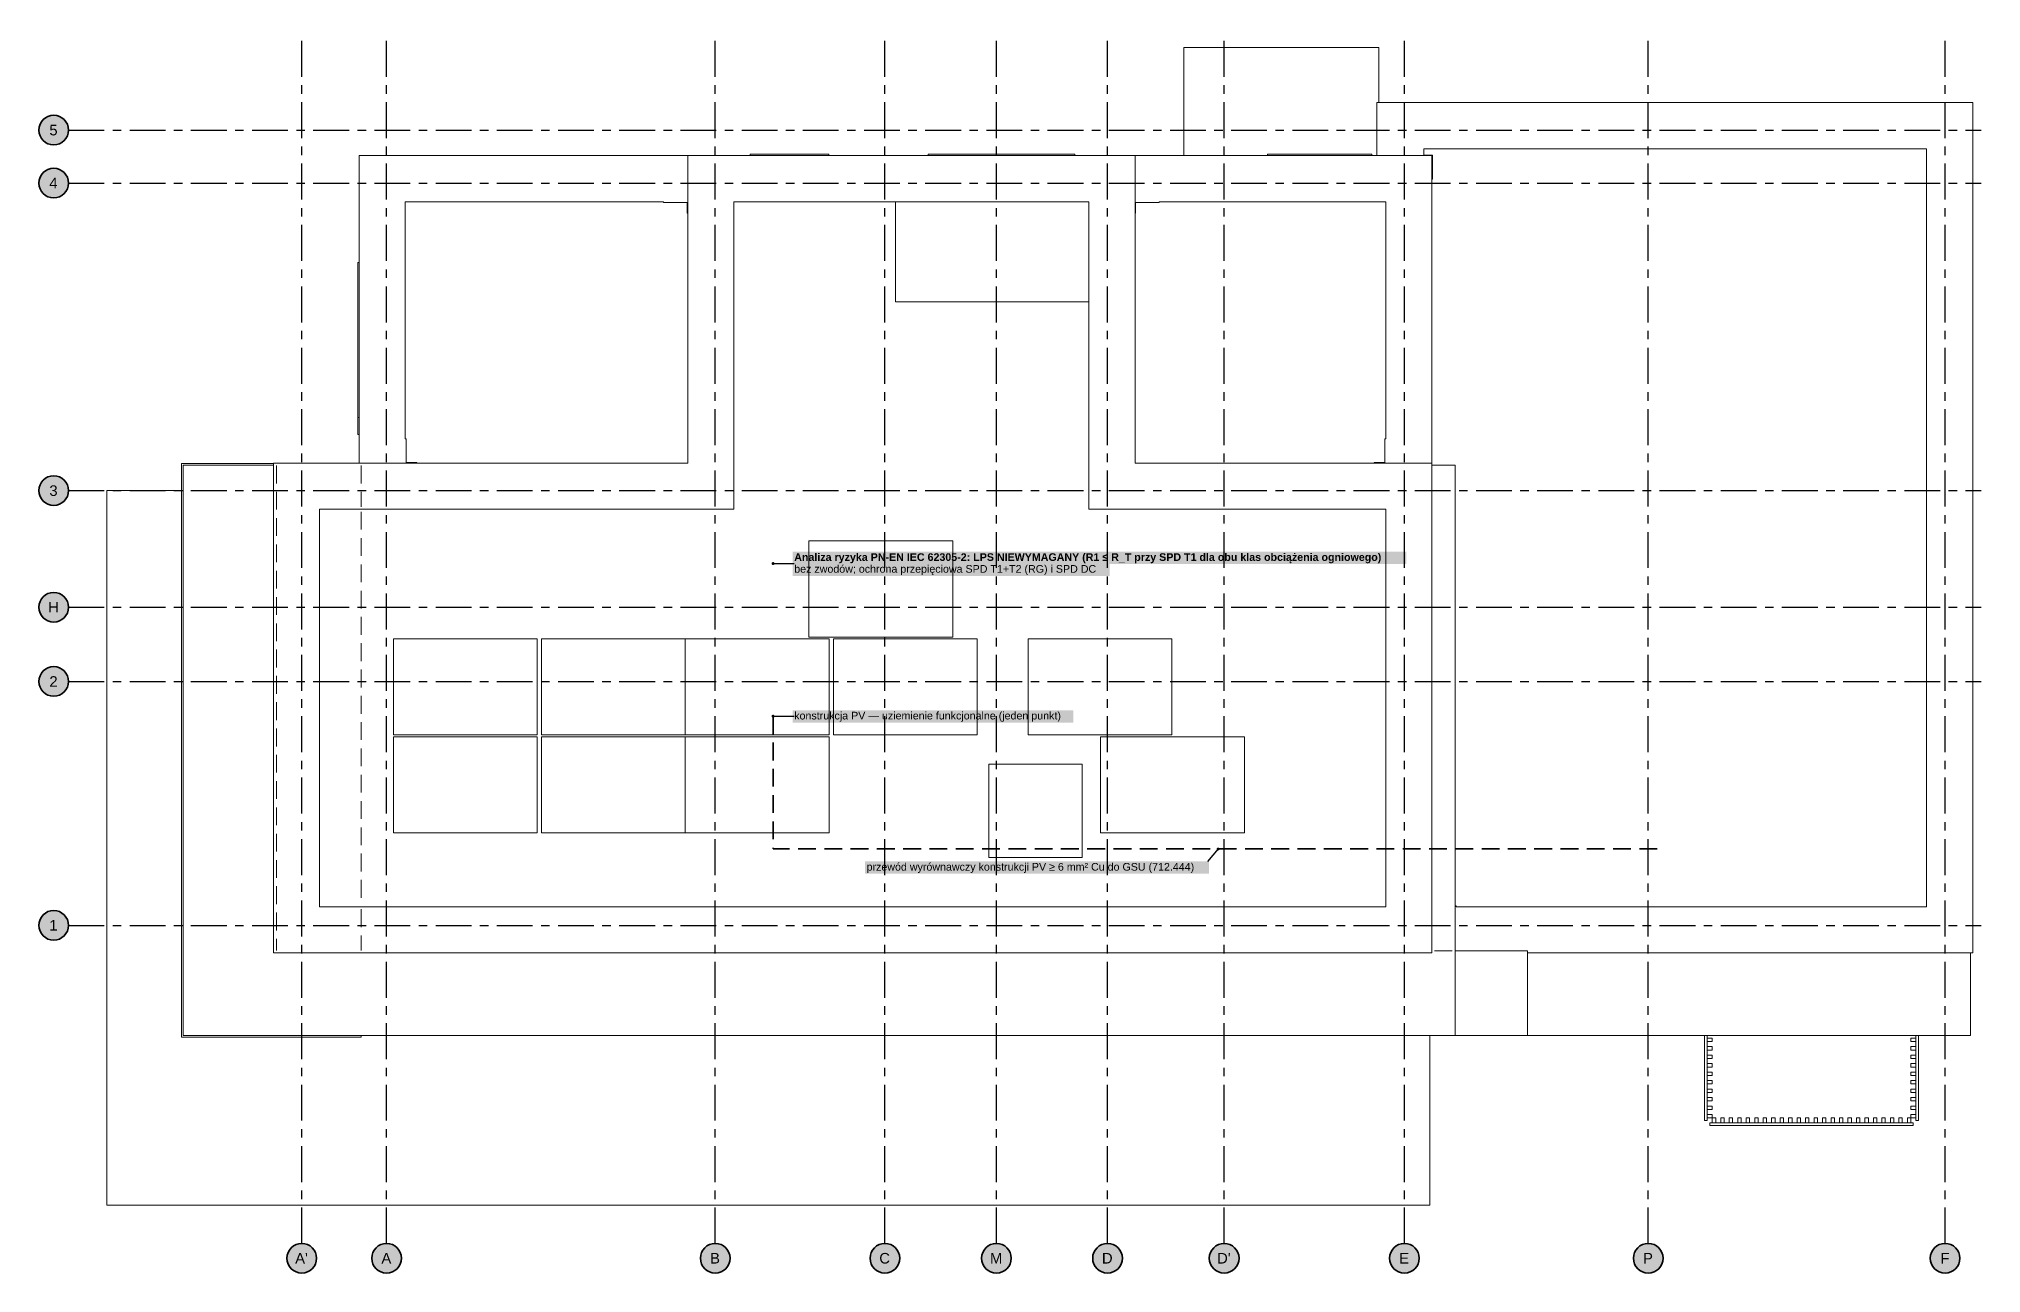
# Model space of a CAD drawing. Header units: metres. Extents: x -4.1 to 18.8, y -4.1 to 10.4.
import ezdxf

# ---------------------------------------------------------------- set-up
doc = ezdxf.new("R2010")
doc.units = ezdxf.units.M
doc.linetypes.add('KRESKOWA', pattern=[5.25, 4.2, -1.05])
doc.linetypes.add('PUNKTOWA', pattern=[10.5, 8.4, -1.05, 0, -1.05])
doc.layers.add('A-MASKA', color=7, linetype='Continuous', lineweight=18)
doc.layers.add('E-OPISY', color=2, linetype='Continuous', lineweight=25)
for name, color, linetype, lineweight, true_color in [('E-ODGROM', 3, 'Continuous', 35, 0x008a00), ('E-PV', 200, 'Continuous', 35, 0x5b2c83), ('I-OSIE', 8, 'PUNKTOWA', 18, 0x7a7a7a), ('I-PODKLAD', 8, 'Continuous', 18, 0x9a9a9a)]:
    doc.layers.add(name, color=color, linetype=linetype, lineweight=lineweight, true_color=true_color)
doc.styles.add('PL_ARIAL', font='arial.ttf')
doc.styles.add('PL_ARIAL_B', font='arialbd.ttf')

msp = doc.modelspace()

# ---------------------------------------------------------------- hatches: boundary and pattern name
at = {"layer": 'A-MASKA', "true_color": 0xffffff}
for points in [[(4.789, 4.259), (12.024, 4.259), (12.024, 4.404), (4.789, 4.404)], [(4.789, 4.12), (8.526, 4.12), (8.526, 4.264), (4.789, 4.264)], [(4.789, 2.389), (8.096, 2.389), (8.096, 2.534), (4.789, 2.534)], [(5.641, 0.608), (9.696, 0.608), (9.696, 0.753), (5.641, 0.753)]]:
    msp.add_hatch(color=7, dxfattribs=at).paths.add_polyline_path(points)
at = {"layer": 'E-OPISY', "true_color": 0x000000}
for points in [[(4.574, 4.265), (4.573, 4.269), (4.571, 4.274), (4.569, 4.277), (4.565, 4.28), (4.561, 4.282), (4.556, 4.282), (4.552, 4.282), (4.548, 4.28), (4.544, 4.277), (4.541, 4.274), (4.539, 4.269), (4.539, 4.265), (4.539, 4.26), (4.541, 4.256), (4.544, 4.252), (4.548, 4.25), (4.552, 4.248), (4.556, 4.247), (4.561, 4.248), (4.565, 4.25), (4.569, 4.252), (4.571, 4.256), (4.573, 4.26)], [(4.574, 2.465), (4.573, 2.469), (4.571, 2.474), (4.569, 2.477), (4.565, 2.48), (4.561, 2.482), (4.556, 2.482), (4.552, 2.482), (4.548, 2.48), (4.544, 2.477), (4.541, 2.474), (4.539, 2.469), (4.539, 2.465), (4.539, 2.46), (4.541, 2.456), (4.544, 2.452), (4.548, 2.45), (4.552, 2.448), (4.556, 2.447), (4.561, 2.448), (4.565, 2.45), (4.569, 2.452), (4.571, 2.456), (4.573, 2.46)], [(9.821, 0.9), (9.82, 0.905), (9.818, 0.909), (9.816, 0.912), (9.812, 0.915), (9.808, 0.917), (9.803, 0.917), (9.799, 0.917), (9.794, 0.915), (9.791, 0.912), (9.788, 0.909), (9.786, 0.905), (9.786, 0.9), (9.786, 0.895), (9.788, 0.891), (9.791, 0.888), (9.794, 0.885), (9.799, 0.883), (9.803, 0.883), (9.808, 0.883), (9.812, 0.885), (9.816, 0.888), (9.818, 0.891), (9.82, 0.895)]]:
    msp.add_hatch(color=7, dxfattribs=at).paths.add_polyline_path(points)
at = {"layer": 'I-OSIE', "true_color": 0xffffff}
for points in [[(-3.75, 9.375), (-3.751, 9.398), (-3.756, 9.42), (-3.763, 9.442), (-3.773, 9.463), (-3.786, 9.482), (-3.801, 9.499), (-3.818, 9.514), (-3.837, 9.527), (-3.858, 9.537), (-3.88, 9.544), (-3.902, 9.549), (-3.925, 9.55), (-3.948, 9.549), (-3.97, 9.544), (-3.992, 9.537), (-4.013, 9.527), (-4.032, 9.514), (-4.049, 9.499), (-4.064, 9.482), (-4.077, 9.463), (-4.087, 9.442), (-4.094, 9.42), (-4.099, 9.398), (-4.1, 9.375), (-4.099, 9.352), (-4.094, 9.33), (-4.087, 9.308), (-4.077, 9.287), (-4.064, 9.268), (-4.049, 9.251), (-4.032, 9.236), (-4.013, 9.223), (-3.992, 9.213), (-3.97, 9.206), (-3.948, 9.201), (-3.925, 9.2), (-3.902, 9.201), (-3.88, 9.206), (-3.858, 9.213), (-3.837, 9.223), (-3.818, 9.236), (-3.801, 9.251), (-3.786, 9.268), (-3.773, 9.287), (-3.763, 9.308), (-3.756, 9.33), (-3.751, 9.352)], [(-3.75, 8.75), (-3.751, 8.773), (-3.756, 8.795), (-3.763, 8.817), (-3.773, 8.838), (-3.786, 8.857), (-3.801, 8.874), (-3.818, 8.889), (-3.837, 8.902), (-3.858, 8.912), (-3.88, 8.919), (-3.902, 8.924), (-3.925, 8.925), (-3.948, 8.924), (-3.97, 8.919), (-3.992, 8.912), (-4.013, 8.902), (-4.032, 8.889), (-4.049, 8.874), (-4.064, 8.857), (-4.077, 8.838), (-4.087, 8.817), (-4.094, 8.795), (-4.099, 8.773), (-4.1, 8.75), (-4.099, 8.727), (-4.094, 8.705), (-4.087, 8.683), (-4.077, 8.662), (-4.064, 8.643), (-4.049, 8.626), (-4.032, 8.611), (-4.013, 8.598), (-3.992, 8.588), (-3.97, 8.581), (-3.948, 8.576), (-3.925, 8.575), (-3.902, 8.576), (-3.88, 8.581), (-3.858, 8.588), (-3.837, 8.598), (-3.818, 8.611), (-3.801, 8.626), (-3.786, 8.643), (-3.773, 8.662), (-3.763, 8.683), (-3.756, 8.705), (-3.751, 8.727)], [(-3.75, 5.125), (-3.751, 5.148), (-3.756, 5.17), (-3.763, 5.192), (-3.773, 5.213), (-3.786, 5.232), (-3.801, 5.249), (-3.818, 5.264), (-3.837, 5.277), (-3.858, 5.287), (-3.88, 5.294), (-3.902, 5.299), (-3.925, 5.3), (-3.948, 5.299), (-3.97, 5.294), (-3.992, 5.287), (-4.013, 5.277), (-4.032, 5.264), (-4.049, 5.249), (-4.064, 5.232), (-4.077, 5.213), (-4.087, 5.192), (-4.094, 5.17), (-4.099, 5.148), (-4.1, 5.125), (-4.099, 5.102), (-4.094, 5.08), (-4.087, 5.058), (-4.077, 5.037), (-4.064, 5.018), (-4.049, 5.001), (-4.032, 4.986), (-4.013, 4.973), (-3.992, 4.963), (-3.97, 4.956), (-3.948, 4.951), (-3.925, 4.95), (-3.902, 4.951), (-3.88, 4.956), (-3.858, 4.963), (-3.837, 4.973), (-3.818, 4.986), (-3.801, 5.001), (-3.786, 5.018), (-3.773, 5.037), (-3.763, 5.058), (-3.756, 5.08), (-3.751, 5.102)], [(-3.75, 3.75), (-3.751, 3.773), (-3.756, 3.795), (-3.763, 3.817), (-3.773, 3.837), (-3.786, 3.857), (-3.801, 3.874), (-3.818, 3.889), (-3.837, 3.902), (-3.858, 3.912), (-3.88, 3.919), (-3.902, 3.924), (-3.925, 3.925), (-3.948, 3.924), (-3.97, 3.919), (-3.992, 3.912), (-4.013, 3.902), (-4.032, 3.889), (-4.049, 3.874), (-4.064, 3.857), (-4.077, 3.837), (-4.087, 3.817), (-4.094, 3.795), (-4.099, 3.773), (-4.1, 3.75), (-4.099, 3.727), (-4.094, 3.705), (-4.087, 3.683), (-4.077, 3.663), (-4.064, 3.643), (-4.049, 3.626), (-4.032, 3.611), (-4.013, 3.598), (-3.992, 3.588), (-3.97, 3.581), (-3.948, 3.576), (-3.925, 3.575), (-3.902, 3.576), (-3.88, 3.581), (-3.858, 3.588), (-3.837, 3.598), (-3.818, 3.611), (-3.801, 3.626), (-3.786, 3.643), (-3.773, 3.663), (-3.763, 3.683), (-3.756, 3.705), (-3.751, 3.727)], [(-3.75, 2.875), (-3.751, 2.898), (-3.756, 2.92), (-3.763, 2.942), (-3.773, 2.962), (-3.786, 2.982), (-3.801, 2.999), (-3.818, 3.014), (-3.837, 3.027), (-3.858, 3.037), (-3.88, 3.044), (-3.902, 3.049), (-3.925, 3.05), (-3.948, 3.049), (-3.97, 3.044), (-3.992, 3.037), (-4.013, 3.027), (-4.032, 3.014), (-4.049, 2.999), (-4.064, 2.982), (-4.077, 2.962), (-4.087, 2.942), (-4.094, 2.92), (-4.099, 2.898), (-4.1, 2.875), (-4.099, 2.852), (-4.094, 2.83), (-4.087, 2.808), (-4.077, 2.788), (-4.064, 2.768), (-4.049, 2.751), (-4.032, 2.736), (-4.013, 2.723), (-3.992, 2.713), (-3.97, 2.706), (-3.948, 2.701), (-3.925, 2.7), (-3.902, 2.701), (-3.88, 2.706), (-3.858, 2.713), (-3.837, 2.723), (-3.818, 2.736), (-3.801, 2.751), (-3.786, 2.768), (-3.773, 2.788), (-3.763, 2.808), (-3.756, 2.83), (-3.751, 2.852)], [(-3.75, 0), (-3.751, 0.023), (-3.756, 0.045), (-3.763, 0.067), (-3.773, 0.087), (-3.786, 0.107), (-3.801, 0.124), (-3.818, 0.139), (-3.837, 0.152), (-3.858, 0.162), (-3.88, 0.169), (-3.902, 0.174), (-3.925, 0.175), (-3.948, 0.174), (-3.97, 0.169), (-3.992, 0.162), (-4.013, 0.152), (-4.032, 0.139), (-4.049, 0.124), (-4.064, 0.107), (-4.077, 0.087), (-4.087, 0.067), (-4.094, 0.045), (-4.099, 0.023), (-4.1, 0), (-4.099, -0.023), (-4.094, -0.045), (-4.087, -0.067), (-4.077, -0.088), (-4.064, -0.107), (-4.049, -0.124), (-4.032, -0.139), (-4.013, -0.152), (-3.992, -0.162), (-3.97, -0.169), (-3.948, -0.174), (-3.925, -0.175), (-3.902, -0.174), (-3.88, -0.169), (-3.858, -0.162), (-3.837, -0.152), (-3.818, -0.139), (-3.801, -0.124), (-3.786, -0.107), (-3.773, -0.088), (-3.763, -0.067), (-3.756, -0.045), (-3.751, -0.023)], [(-0.825, -3.925), (-0.826, -3.902), (-0.831, -3.88), (-0.838, -3.858), (-0.848, -3.837), (-0.861, -3.818), (-0.876, -3.801), (-0.893, -3.786), (-0.913, -3.773), (-0.933, -3.763), (-0.955, -3.756), (-0.977, -3.751), (-1, -3.75), (-1.023, -3.751), (-1.045, -3.756), (-1.067, -3.763), (-1.088, -3.773), (-1.107, -3.786), (-1.124, -3.801), (-1.139, -3.818), (-1.152, -3.837), (-1.162, -3.858), (-1.169, -3.88), (-1.174, -3.902), (-1.175, -3.925), (-1.174, -3.948), (-1.169, -3.97), (-1.162, -3.992), (-1.152, -4.013), (-1.139, -4.032), (-1.124, -4.049), (-1.107, -4.064), (-1.088, -4.077), (-1.067, -4.087), (-1.045, -4.094), (-1.023, -4.099), (-1, -4.1), (-0.977, -4.099), (-0.955, -4.094), (-0.933, -4.087), (-0.913, -4.077), (-0.893, -4.064), (-0.876, -4.049), (-0.861, -4.032), (-0.848, -4.013), (-0.838, -3.992), (-0.831, -3.97), (-0.826, -3.948)], [(0.175, -3.925), (0.174, -3.902), (0.169, -3.88), (0.162, -3.858), (0.152, -3.837), (0.139, -3.818), (0.124, -3.801), (0.107, -3.786), (0.087, -3.773), (0.067, -3.763), (0.045, -3.756), (0.023, -3.751), (0, -3.75), (-0.023, -3.751), (-0.045, -3.756), (-0.067, -3.763), (-0.088, -3.773), (-0.107, -3.786), (-0.124, -3.801), (-0.139, -3.818), (-0.152, -3.837), (-0.162, -3.858), (-0.169, -3.88), (-0.174, -3.902), (-0.175, -3.925), (-0.174, -3.948), (-0.169, -3.97), (-0.162, -3.992), (-0.152, -4.013), (-0.139, -4.032), (-0.124, -4.049), (-0.107, -4.064), (-0.088, -4.077), (-0.067, -4.087), (-0.045, -4.094), (-0.023, -4.099), (0, -4.1), (0.023, -4.099), (0.045, -4.094), (0.067, -4.087), (0.087, -4.077), (0.107, -4.064), (0.124, -4.049), (0.139, -4.032), (0.152, -4.013), (0.162, -3.992), (0.169, -3.97), (0.174, -3.948)], [(4.05, -3.925), (4.049, -3.902), (4.044, -3.88), (4.037, -3.858), (4.027, -3.837), (4.014, -3.818), (3.999, -3.801), (3.982, -3.786), (3.962, -3.773), (3.942, -3.763), (3.92, -3.756), (3.898, -3.751), (3.875, -3.75), (3.852, -3.751), (3.83, -3.756), (3.808, -3.763), (3.788, -3.773), (3.768, -3.786), (3.751, -3.801), (3.736, -3.818), (3.723, -3.837), (3.713, -3.858), (3.706, -3.88), (3.701, -3.902), (3.7, -3.925), (3.701, -3.948), (3.706, -3.97), (3.713, -3.992), (3.723, -4.013), (3.736, -4.032), (3.751, -4.049), (3.768, -4.064), (3.788, -4.077), (3.808, -4.087), (3.83, -4.094), (3.852, -4.099), (3.875, -4.1), (3.898, -4.099), (3.92, -4.094), (3.942, -4.087), (3.962, -4.077), (3.982, -4.064), (3.999, -4.049), (4.014, -4.032), (4.027, -4.013), (4.037, -3.992), (4.044, -3.97), (4.049, -3.948)], [(6.05, -3.925), (6.049, -3.902), (6.044, -3.88), (6.037, -3.858), (6.027, -3.837), (6.014, -3.818), (5.999, -3.801), (5.982, -3.786), (5.962, -3.773), (5.942, -3.763), (5.92, -3.756), (5.898, -3.751), (5.875, -3.75), (5.852, -3.751), (5.83, -3.756), (5.808, -3.763), (5.787, -3.773), (5.768, -3.786), (5.751, -3.801), (5.736, -3.818), (5.723, -3.837), (5.713, -3.858), (5.706, -3.88), (5.701, -3.902), (5.7, -3.925), (5.701, -3.948), (5.706, -3.97), (5.713, -3.992), (5.723, -4.013), (5.736, -4.032), (5.751, -4.049), (5.768, -4.064), (5.787, -4.077), (5.808, -4.087), (5.83, -4.094), (5.852, -4.099), (5.875, -4.1), (5.898, -4.099), (5.92, -4.094), (5.942, -4.087), (5.962, -4.077), (5.982, -4.064), (5.999, -4.049), (6.014, -4.032), (6.027, -4.013), (6.037, -3.992), (6.044, -3.97), (6.049, -3.948)], [(7.365, -3.925), (7.364, -3.902), (7.359, -3.88), (7.352, -3.858), (7.342, -3.837), (7.329, -3.818), (7.314, -3.801), (7.297, -3.786), (7.277, -3.773), (7.257, -3.763), (7.235, -3.756), (7.213, -3.751), (7.19, -3.75), (7.167, -3.751), (7.145, -3.756), (7.123, -3.763), (7.103, -3.773), (7.083, -3.786), (7.066, -3.801), (7.051, -3.818), (7.038, -3.837), (7.028, -3.858), (7.021, -3.88), (7.016, -3.902), (7.015, -3.925), (7.016, -3.948), (7.021, -3.97), (7.028, -3.992), (7.038, -4.013), (7.051, -4.032), (7.066, -4.049), (7.083, -4.064), (7.103, -4.077), (7.123, -4.087), (7.145, -4.094), (7.167, -4.099), (7.19, -4.1), (7.213, -4.099), (7.235, -4.094), (7.257, -4.087), (7.277, -4.077), (7.297, -4.064), (7.314, -4.049), (7.329, -4.032), (7.342, -4.013), (7.352, -3.992), (7.359, -3.97), (7.364, -3.948)], [(8.675, -3.925), (8.674, -3.902), (8.669, -3.88), (8.662, -3.858), (8.652, -3.837), (8.639, -3.818), (8.624, -3.801), (8.607, -3.786), (8.588, -3.773), (8.567, -3.763), (8.545, -3.756), (8.523, -3.751), (8.5, -3.75), (8.477, -3.751), (8.455, -3.756), (8.433, -3.763), (8.412, -3.773), (8.393, -3.786), (8.376, -3.801), (8.361, -3.818), (8.348, -3.837), (8.338, -3.858), (8.331, -3.88), (8.326, -3.902), (8.325, -3.925), (8.326, -3.948), (8.331, -3.97), (8.338, -3.992), (8.348, -4.013), (8.361, -4.032), (8.376, -4.049), (8.393, -4.064), (8.412, -4.077), (8.433, -4.087), (8.455, -4.094), (8.477, -4.099), (8.5, -4.1), (8.523, -4.099), (8.545, -4.094), (8.567, -4.087), (8.588, -4.077), (8.607, -4.064), (8.624, -4.049), (8.639, -4.032), (8.652, -4.013), (8.662, -3.992), (8.669, -3.97), (8.674, -3.948)], [(10.05, -3.925), (10.049, -3.902), (10.044, -3.88), (10.037, -3.858), (10.027, -3.837), (10.014, -3.818), (9.999, -3.801), (9.982, -3.786), (9.963, -3.773), (9.942, -3.763), (9.92, -3.756), (9.898, -3.751), (9.875, -3.75), (9.852, -3.751), (9.83, -3.756), (9.808, -3.763), (9.787, -3.773), (9.768, -3.786), (9.751, -3.801), (9.736, -3.818), (9.723, -3.837), (9.713, -3.858), (9.706, -3.88), (9.701, -3.902), (9.7, -3.925), (9.701, -3.948), (9.706, -3.97), (9.713, -3.992), (9.723, -4.013), (9.736, -4.032), (9.751, -4.049), (9.768, -4.064), (9.787, -4.077), (9.808, -4.087), (9.83, -4.094), (9.852, -4.099), (9.875, -4.1), (9.898, -4.099), (9.92, -4.094), (9.942, -4.087), (9.963, -4.077), (9.982, -4.064), (9.999, -4.049), (10.014, -4.032), (10.027, -4.013), (10.037, -3.992), (10.044, -3.97), (10.049, -3.948)], [(12.175, -3.925), (12.174, -3.902), (12.169, -3.88), (12.162, -3.858), (12.152, -3.837), (12.139, -3.818), (12.124, -3.801), (12.107, -3.786), (12.088, -3.773), (12.067, -3.763), (12.045, -3.756), (12.023, -3.751), (12, -3.75), (11.977, -3.751), (11.955, -3.756), (11.933, -3.763), (11.912, -3.773), (11.893, -3.786), (11.876, -3.801), (11.861, -3.818), (11.848, -3.837), (11.838, -3.858), (11.831, -3.88), (11.826, -3.902), (11.825, -3.925), (11.826, -3.948), (11.831, -3.97), (11.838, -3.992), (11.848, -4.013), (11.861, -4.032), (11.876, -4.049), (11.893, -4.064), (11.912, -4.077), (11.933, -4.087), (11.955, -4.094), (11.977, -4.099), (12, -4.1), (12.023, -4.099), (12.045, -4.094), (12.067, -4.087), (12.088, -4.077), (12.107, -4.064), (12.124, -4.049), (12.139, -4.032), (12.152, -4.013), (12.162, -3.992), (12.169, -3.97), (12.174, -3.948)], [(15.05, -3.925), (15.049, -3.902), (15.044, -3.88), (15.037, -3.858), (15.027, -3.837), (15.014, -3.818), (14.999, -3.801), (14.982, -3.786), (14.963, -3.773), (14.942, -3.763), (14.92, -3.756), (14.898, -3.751), (14.875, -3.75), (14.852, -3.751), (14.83, -3.756), (14.808, -3.763), (14.787, -3.773), (14.768, -3.786), (14.751, -3.801), (14.736, -3.818), (14.723, -3.837), (14.713, -3.858), (14.706, -3.88), (14.701, -3.902), (14.7, -3.925), (14.701, -3.948), (14.706, -3.97), (14.713, -3.992), (14.723, -4.013), (14.736, -4.032), (14.751, -4.049), (14.768, -4.064), (14.787, -4.077), (14.808, -4.087), (14.83, -4.094), (14.852, -4.099), (14.875, -4.1), (14.898, -4.099), (14.92, -4.094), (14.942, -4.087), (14.963, -4.077), (14.982, -4.064), (14.999, -4.049), (15.014, -4.032), (15.027, -4.013), (15.037, -3.992), (15.044, -3.97), (15.049, -3.948)], [(18.55, -3.925), (18.549, -3.902), (18.544, -3.88), (18.537, -3.858), (18.527, -3.837), (18.514, -3.818), (18.499, -3.801), (18.482, -3.786), (18.462, -3.773), (18.442, -3.763), (18.42, -3.756), (18.398, -3.751), (18.375, -3.75), (18.352, -3.751), (18.33, -3.756), (18.308, -3.763), (18.288, -3.773), (18.268, -3.786), (18.251, -3.801), (18.236, -3.818), (18.223, -3.837), (18.213, -3.858), (18.206, -3.88), (18.201, -3.902), (18.2, -3.925), (18.201, -3.948), (18.206, -3.97), (18.213, -3.992), (18.223, -4.013), (18.236, -4.032), (18.251, -4.049), (18.268, -4.064), (18.288, -4.077), (18.308, -4.087), (18.33, -4.094), (18.352, -4.099), (18.375, -4.1), (18.398, -4.099), (18.42, -4.094), (18.442, -4.087), (18.462, -4.077), (18.482, -4.064), (18.499, -4.049), (18.514, -4.032), (18.527, -4.013), (18.537, -3.992), (18.544, -3.97), (18.549, -3.948)]]:
    msp.add_hatch(color=7, dxfattribs=at).paths.add_polyline_path(points)

# ---------------------------------------------------------------- linework, layer by layer
at = {"layer": 'E-ODGROM', "linetype": 'KRESKOWA', "lineweight": 35, "ltscale": 0.05, "flags": 128}
msp.add_lwpolyline([(4.556, 2.465), (4.556, 0.9), (15.05, 0.9)], dxfattribs=at)
at = {"layer": 'E-OPISY', "lineweight": 25, "ltscale": 0.05}
for points in [[(4.556, 4.265), (4.806, 4.265)], [(4.556, 2.465), (4.806, 2.465)], [(9.803, 0.9), (9.678, 0.753)]]:
    msp.add_lwpolyline(points, dxfattribs=at)
at = {"layer": 'E-PV', "linetype": 'Continuous', "lineweight": 18, "ltscale": 0.05, "true_color": 0x9a86b5, "flags": 128}
for points in [[(6.676, 3.398), (6.676, 4.532), (4.98, 4.532), (4.98, 3.398)], [(1.776, 2.244), (1.776, 3.378), (0.08, 3.378), (0.08, 2.244)], [(3.522, 2.244), (3.522, 3.378), (1.826, 3.378), (1.826, 2.244)], [(5.218, 2.244), (5.218, 3.378), (3.522, 3.378), (3.522, 2.244)], [(6.963, 2.244), (6.963, 3.378), (5.268, 3.378), (5.268, 2.244)], [(9.259, 2.244), (9.259, 3.378), (7.563, 3.378), (7.563, 2.244)], [(1.776, 1.09), (1.776, 2.224), (0.08, 2.224), (0.08, 1.09)], [(3.522, 1.09), (3.522, 2.224), (1.826, 2.224), (1.826, 1.09)], [(5.218, 1.09), (5.218, 2.224), (3.522, 2.224), (3.522, 1.09)], [(10.113, 1.09), (10.113, 2.224), (8.418, 2.224), (8.418, 1.09)]]:
    msp.add_lwpolyline(points, close=True, dxfattribs=at)
at = {"layer": 'I-OSIE', "linetype": 'PUNKTOWA', "lineweight": 25, "ltscale": 0.050462, "flags": 128}
for points in [[(-1, -3.75), (-1, 10.45)], [(0, -3.75), (0, 10.45)], [(3.875, -3.75), (3.875, 10.45)], [(5.875, -3.75), (5.875, 10.45)], [(7.19, -3.75), (7.19, 10.45)], [(8.5, -3.75), (8.5, 10.45)], [(9.875, -3.75), (9.875, 10.45)], [(12, -3.75), (12, 10.45)], [(14.875, -3.75), (14.875, 10.45)], [(18.375, -3.75), (18.375, 10.45)]]:
    msp.add_lwpolyline(points, dxfattribs=at)
at = {"layer": 'I-OSIE', "linetype": 'PUNKTOWA', "lineweight": 25, "ltscale": 0.050178, "flags": 128}
for points in [[(-3.75, 9.375), (18.8, 9.375)], [(-3.75, 8.75), (18.8, 8.75)], [(-3.75, 5.125), (18.8, 5.125)], [(-3.75, 3.75), (18.8, 3.75)], [(-3.75, 2.875), (18.8, 2.875)], [(-3.75, 0), (18.8, 0)]]:
    msp.add_lwpolyline(points, dxfattribs=at)
at = {"layer": 'I-OSIE', "linetype": 'Continuous', "lineweight": 35, "ltscale": 0.05}
for centre in [(-3.925, 9.375), (-3.925, 8.75), (-3.925, 5.125), (-3.925, 3.75), (-3.925, 2.875), (-3.925, 0), (-1, -3.925), (0, -3.925), (3.875, -3.925), (5.875, -3.925), (7.19, -3.925), (8.5, -3.925), (9.875, -3.925), (12, -3.925), (14.875, -3.925), (18.375, -3.925)]:
    msp.add_circle(centre, 0.175, dxfattribs=at)
at = {"layer": 'I-PODKLAD', "lineweight": 18, "ltscale": 0.05, "true_color": 0x777777}
for points in [[(9.4, 9.075), (9.4, 10.35), (11.7, 10.35), (11.7, 9.7)], [(11.675, 9.075), (11.675, 9.7), (18.7, 9.7), (18.7, -0.325), (13.45, -0.325)], [(8.825, 5.45), (12.325, 5.45), (12.325, -0.325), (-1.335, -0.325), (-1.335, 5.45), (3.55, 5.45), (3.55, 9.075), (8.825, 9.075), (8.825, 5.45)], [(-0.325, 5.45), (-0.325, 9.075), (3.55, 9.075)], [(4.285, 9.075), (4.285, 9.09), (5.215, 9.09), (5.215, 9.075)], [(6.385, 9.075), (6.385, 9.09), (8.115, 9.09), (8.115, 9.075)], [(8.825, 9.075), (12.325, 9.075), (12.325, 5.45)], [(10.385, 9.075), (10.385, 9.09), (11.615, 9.09), (11.615, 9.075)], [(12.601, 0.23), (12.61, 0.23), (12.61, 0.22), (18.155, 0.22), (18.155, 9.155), (12.23, 9.155), (12.23, 9.08), (12.33, 9.08), (12.33, 8.795), (12.325, 8.795)], [(4.095, 4.905), (-0.79, 4.905), (-0.79, 0.22), (11.78, 0.22), (11.78, 4.905), (8.28, 4.905), (8.28, 8.53), (4.095, 8.53), (4.095, 4.905)], [(3.55, 8.395), (3.545, 8.395), (3.545, 8.52), (3.265, 8.52), (3.265, 8.53), (0.22, 8.53), (0.22, 5.735), (0.23, 5.735), (0.23, 5.455), (0.355, 5.455), (0.355, 5.45)], [(8.28, 7.35), (6, 7.35), (6, 8.53)], [(11.645, 5.45), (11.645, 5.455), (11.77, 5.455), (11.77, 5.735), (11.78, 5.735), (11.78, 8.53), (9.11, 8.53), (9.11, 8.52), (8.83, 8.52), (8.83, 8.395), (8.825, 8.395)], [(-0.326, 5.985), (-0.34, 5.985), (-0.34, 7.815), (-0.326, 7.815)], [(-0.326, 5.785), (-0.34, 5.785), (-0.34, 5.984)], [(-0.3, -1.3), (-0.3, -1.32), (-2.42, -1.32), (-2.42, 5.445), (-1.335, 5.445)], [(12.325, 5.425), (12.6, 5.425), (12.6, -1.3), (-2.4, -1.3), (-2.4, 5.425), (-1.335, 5.425)], [(12.3, -1.3), (12.3, -3.3), (-3.3, -3.3), (-3.3, 5.125), (-2.421, 5.125)], [(7.1, 0.8), (7.1, 1.9), (8.2, 1.9), (8.2, 0.8), (7.1, 0.8)], [(12.601, -0.3), (13.45, -0.3), (13.45, -1.3), (12.601, -1.3)], [(18.675, -0.326), (18.675, -1.3), (13.45, -1.3)], [(15.57, -2.271), (15.57, -2.3), (15.54, -2.3), (15.54, -1.3)], [(15.57, -1.3), (15.57, -1.329)], [(15.63, -1.37), (15.57, -1.37), (15.57, -1.33), (15.63, -1.33), (15.63, -1.37)], [(15.57, -1.371), (15.57, -1.429)], [(17.97, -1.37), (17.97, -1.33), (18.03, -1.33), (18.03, -1.37), (17.97, -1.37)], [(18.06, -1.3), (18.06, -2.3), (18.03, -2.3), (18.03, -2.271)], [(18.03, -1.329), (18.03, -1.3)], [(18.03, -1.429), (18.03, -1.371)], [(15.63, -1.47), (15.57, -1.47), (15.57, -1.43), (15.63, -1.43), (15.63, -1.47)], [(15.57, -1.47), (15.57, -1.53)], [(15.63, -1.57), (15.57, -1.57), (15.57, -1.53), (15.63, -1.53), (15.63, -1.57)], [(15.57, -1.571), (15.57, -1.629)], [(17.97, -1.43), (18.03, -1.43), (18.03, -1.47), (17.97, -1.47), (17.97, -1.43)], [(17.97, -1.53), (18.03, -1.53), (18.03, -1.57), (17.97, -1.57), (17.97, -1.53)], [(18.03, -1.53), (18.03, -1.47)], [(18.03, -1.629), (18.03, -1.571)], [(15.63, -1.67), (15.57, -1.67), (15.57, -1.63), (15.63, -1.63), (15.63, -1.67)], [(15.57, -1.671), (15.57, -1.73)], [(15.63, -1.77), (15.57, -1.77), (15.57, -1.73), (15.63, -1.73), (15.63, -1.77)], [(15.57, -1.77), (15.57, -1.829)], [(15.63, -1.83), (15.63, -1.87), (15.57, -1.87), (15.57, -1.83), (15.63, -1.83)], [(17.97, -1.63), (18.03, -1.63), (18.03, -1.67), (17.97, -1.67), (17.97, -1.63)], [(17.97, -1.73), (18.03, -1.73), (18.03, -1.77), (17.97, -1.77), (17.97, -1.73)], [(17.97, -1.83), (18.03, -1.83), (18.03, -1.87), (17.97, -1.87), (17.97, -1.83)], [(18.03, -1.73), (18.03, -1.671)], [(18.03, -1.829), (18.03, -1.77)], [(15.57, -1.871), (15.57, -1.929)], [(15.63, -1.97), (15.57, -1.97), (15.57, -1.93), (15.63, -1.93), (15.63, -1.97)], [(15.57, -1.97), (15.57, -2.03)], [(15.63, -2.07), (15.57, -2.07), (15.57, -2.03), (15.63, -2.03), (15.63, -2.07)], [(17.97, -1.93), (18.03, -1.93), (18.03, -1.97), (17.97, -1.97), (17.97, -1.93)], [(17.97, -2.07), (17.97, -2.03), (18.03, -2.03), (18.03, -2.07), (17.97, -2.07)], [(18.03, -1.929), (18.03, -1.871)], [(18.03, -2.03), (18.03, -1.97)], [(15.57, -2.071), (15.57, -2.13)], [(15.63, -2.17), (15.57, -2.17), (15.57, -2.13), (15.63, -2.13), (15.63, -2.17)], [(15.57, -2.171), (15.57, -2.229)], [(15.63, -2.27), (15.57, -2.27), (15.57, -2.23), (15.63, -2.23), (15.63, -2.27)], [(15.63, -2.27), (15.67, -2.27), (15.67, -2.33), (15.63, -2.33), (15.63, -2.27)], [(15.77, -2.27), (15.77, -2.33), (15.73, -2.33), (15.73, -2.27), (15.77, -2.27)], [(15.83, -2.27), (15.87, -2.27), (15.87, -2.33), (15.83, -2.33), (15.83, -2.27)], [(15.97, -2.27), (15.97, -2.33), (15.93, -2.33), (15.93, -2.27), (15.97, -2.27)], [(16.07, -2.27), (16.07, -2.33), (16.03, -2.33), (16.03, -2.27), (16.07, -2.27)], [(16.17, -2.27), (16.17, -2.33), (16.13, -2.33), (16.13, -2.27), (16.17, -2.27)], [(16.23, -2.27), (16.27, -2.27), (16.27, -2.33), (16.23, -2.33), (16.23, -2.27)], [(16.37, -2.27), (16.37, -2.33), (16.33, -2.33), (16.33, -2.27), (16.37, -2.27)], [(16.47, -2.27), (16.47, -2.33), (16.43, -2.33), (16.43, -2.27), (16.47, -2.27)], [(16.57, -2.27), (16.57, -2.33), (16.53, -2.33), (16.53, -2.27), (16.57, -2.27)], [(16.67, -2.27), (16.67, -2.33), (16.63, -2.33), (16.63, -2.27), (16.67, -2.27)], [(16.77, -2.27), (16.77, -2.33), (16.73, -2.33), (16.73, -2.27), (16.77, -2.27)], [(16.87, -2.27), (16.87, -2.33), (16.83, -2.33), (16.83, -2.27), (16.87, -2.27)], [(16.93, -2.27), (16.97, -2.27), (16.97, -2.33), (16.93, -2.33), (16.93, -2.27)], [(17.07, -2.27), (17.07, -2.33), (17.03, -2.33), (17.03, -2.27), (17.07, -2.27)], [(17.17, -2.27), (17.17, -2.33), (17.13, -2.33), (17.13, -2.27), (17.17, -2.27)], [(17.27, -2.27), (17.27, -2.33), (17.23, -2.33), (17.23, -2.27), (17.27, -2.27)], [(17.37, -2.27), (17.37, -2.33), (17.33, -2.33), (17.33, -2.27), (17.37, -2.27)], [(17.47, -2.27), (17.47, -2.33), (17.43, -2.33), (17.43, -2.27), (17.47, -2.27)], [(17.57, -2.27), (17.57, -2.33), (17.53, -2.33), (17.53, -2.27), (17.57, -2.27)], [(17.63, -2.27), (17.67, -2.27), (17.67, -2.33), (17.63, -2.33), (17.63, -2.27)], [(17.77, -2.27), (17.77, -2.33), (17.73, -2.33), (17.73, -2.27), (17.77, -2.27)], [(17.87, -2.27), (17.87, -2.33), (17.83, -2.33), (17.83, -2.27), (17.87, -2.27)], [(17.97, -2.27), (17.97, -2.33), (17.93, -2.33), (17.93, -2.27), (17.97, -2.27)], [(17.97, -2.13), (18.03, -2.13), (18.03, -2.17), (17.97, -2.17), (17.97, -2.13)], [(17.97, -2.27), (17.97, -2.23), (18.03, -2.23), (18.03, -2.27), (17.97, -2.27)], [(18.03, -2.13), (18.03, -2.071)], [(18.03, -2.229), (18.03, -2.171)], [(17.971, -2.33), (18, -2.33), (18, -2.36), (15.6, -2.36), (15.6, -2.33), (15.63, -2.33)], [(15.671, -2.33), (15.729, -2.33)], [(15.771, -2.33), (15.829, -2.33)], [(15.87, -2.33), (15.93, -2.33)], [(15.97, -2.33), (16.029, -2.33)], [(16.07, -2.33), (16.13, -2.33)], [(16.171, -2.33), (16.23, -2.33)], [(16.27, -2.33), (16.329, -2.33)], [(16.37, -2.33), (16.43, -2.33)], [(16.471, -2.33), (16.529, -2.33)], [(16.57, -2.33), (16.63, -2.33)], [(16.671, -2.33), (16.73, -2.33)], [(16.77, -2.33), (16.829, -2.33)], [(16.87, -2.33), (16.93, -2.33)], [(16.971, -2.33), (17.029, -2.33)], [(17.07, -2.33), (17.13, -2.33)], [(17.171, -2.33), (17.23, -2.33)], [(17.27, -2.33), (17.329, -2.33)], [(17.37, -2.33), (17.43, -2.33)], [(17.471, -2.33), (17.529, -2.33)], [(17.57, -2.33), (17.63, -2.33)], [(17.671, -2.33), (17.73, -2.33)], [(17.77, -2.33), (17.829, -2.33)], [(17.87, -2.33), (17.93, -2.33)]]:
    msp.add_lwpolyline(points, dxfattribs=at)
at = {"layer": 'I-PODKLAD', "linetype": 'KRESKOWA', "lineweight": 18, "ltscale": 0.05, "true_color": 0x777777, "flags": 128}
for points in [[(-1.3, 5.42), (-1.3, -0.295)], [(-0.3, 5.42), (-0.3, 4.935)], [(-0.3, 4.875), (-0.3, 0.25)], [(-0.3, 0.19), (-0.3, -0.295)], [(12.355, -0.3), (12.57, -0.3)]]:
    msp.add_lwpolyline(points, dxfattribs=at)

# ---------------------------------------------------------------- texts
at = {"layer": 'E-OPISY'}
for s, style, p in [('Analiza ryzyka PN-EN IEC 62305-2: LPS NIEWYMAGANY (R1 ≤ R_T przy SPD T1 dla obu klas obciążenia ogniowego)', 'PL_ARIAL_B', (4.806, 4.296)), ('bez zwodów; ochrona przepięciowa SPD T1+T2 (RG) i SPD DC', 'PL_ARIAL', (4.806, 4.157)), ('konstrukcja PV — uziemienie funkcjonalne (jeden punkt)', 'PL_ARIAL', (4.806, 2.427)), ('przewód wyrównawczy konstrukcji PV ≥ 6 mm² Cu do GSU (712.444)', 'PL_ARIAL', (5.659, 0.645))]:
    msp.add_text(s, height=0.09, dxfattribs=dict(at, style=style)).set_placement(p)
at = {"layer": 'I-OSIE', "style": 'PL_ARIAL'}
for s, p in [('5', (-3.976, 9.312)), ('4', (-3.976, 8.688)), ('3', (-3.976, 5.062)), ('H', (-3.991, 3.688)), ('2', (-3.976, 2.812)), ('1', (-3.976, -0.062)), ("A'", (-1.078, -3.987)), ('A', (-0.061, -3.987)), ('B', (3.814, -3.987)), ('C', (5.809, -3.987)), ('M', (7.114, -3.987)), ('D', (8.434, -3.987)), ("D'", (9.792, -3.987)), ('E', (11.939, -3.987)), ('P', (14.814, -3.987)), ('F', (18.32, -3.987))]:
    msp.add_text(s, height=0.125, dxfattribs=at).set_placement(p)

doc.saveas('drawing.dxf')
